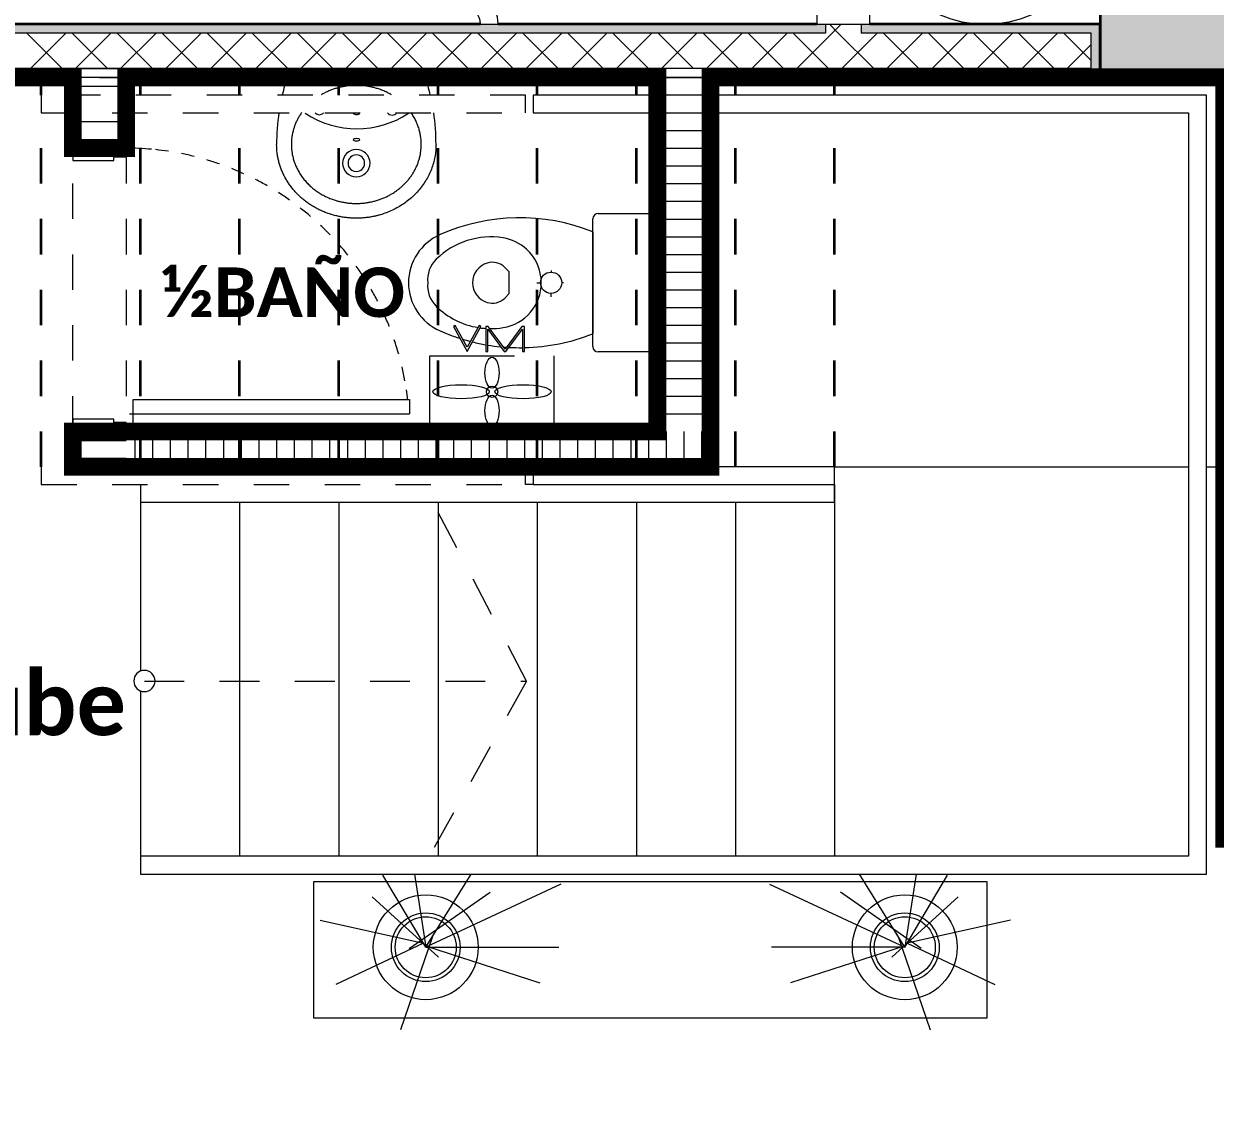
# Model space of a CAD drawing. Header units: metres. Extents: x -144 to 1000, y -717 to 29.
# Drawn here: x 746.312 to 749.676, y -563.339 to -560.263 of the extents above; entities that cross this region are included whole.
import ezdxf

# ---------------------------------------------------------------- set-up
doc = ezdxf.new("R2010")
doc.units = ezdxf.units.M
for name, pattern in [('Basculante', [0.11625, 0.075, -0.04125]), ('basculante modificado', [0.18, 0.1125, -0.0675]), ('Trazo', [0.45, 0.225, -0.225]), ('Trazo_2_', [0.47625, 0.238125, -0.238125])]:
    doc.linetypes.add(name, pattern=pattern)
doc.layers.get('0').update_dxf_attribs({"color": 1})
doc.layers.add('00-MEDICION', color=30, linetype='Continuous')
for name, color, linetype, lineweight in [('A-DETL', 1, 'Continuous', 9), ('A-DETL-GENF', 1, 'Continuous', 9), ('A-DETL-GENF-HDLN', 1, 'Trazo_2_', 9), ('A-DETL-THIN', 1, 'Continuous', 9), ('A-DOOR', 1, 'Continuous', 9), ('A-DOOR-FRAM', 1, 'Continuous', 9), ('A-DOOR-HDLN', 1, 'Trazo', 20), ('A-FLOR-OVHD', 7, 'Basculante', 9), ('A-WALL', 4, 'Continuous', 9), ('G-ANNO-TEXT', 2, 'Continuous', 9), ('I-FURN', 2, 'Continuous', 9), ('P-SANR-FIXT', 1, 'Continuous', 9), ('S-COLS', 7, 'Continuous', 9)]:
    doc.layers.add(name, color=color, linetype=linetype, lineweight=lineweight)
doc.layers.add('A-WALL-PATT', color=7, linetype='Continuous', lineweight=35, true_color=0x9c9c9c)
doc.styles.add('Calibri_B', font='calibrib.ttf', dxfattribs={"height": 0.165})
doc.styles.add('Calibri_B_1', font='calibrib.ttf', dxfattribs={"height": 0.135})

# ---------------------------------------------------------------- blocks, each defined once
blk = doc.blocks.new('F')
at = {"layer": 'A-WALL-PATT', "lineweight": 5, "true_color": 0x747474}
h = blk.add_hatch(color=8, dxfattribs=at)
h.paths.add_polyline_path([(751.9091, -503.8944), (751.9091, -503.7694), (751.2341, -503.7694), (751.2341, -503.7944), (751.8841, -503.7944), (751.8841, -503.8944)])
h.paths.add_polyline_path([(747.1089, -503.8444), (747.1339, -503.8444), (747.1339, -503.7944), (751.1341, -503.7944), (751.1341, -503.7694), (747.1089, -503.7694), (747.1089, -503.8044)])
at = {"layer": 'A-WALL-PATT', "true_color": 0x747474}
h = blk.add_hatch(color=8, dxfattribs=at)
h.paths.add_polyline_path([(751.0752, -503.9194), (751.9091, -503.9194), (751.9091, -503.8944), (750.8091, -503.8944), (750.8091, -503.9194)])
h.paths.add_polyline_path([(749.1591, -503.9194), (750.6591, -503.9194), (750.6591, -503.8944), (749.1591, -503.8944)])
h.paths.add_polyline_path([(747.1089, -503.9194), (747.3841, -503.9194), (747.3841, -503.8944), (747.1089, -503.8944)])
h.paths.add_polyline_path([(747.4841, -503.9194), (749.0091, -503.9194), (749.0091, -503.8944), (747.4841, -503.8944)])
at = {"layer": 'S-COLS', "true_color": 0x5b5b5b}
h = blk.add_hatch(color=251, dxfattribs=at)
h.paths.add_polyline_path([(737.9091, -511.6194), (738.4091, -511.6194), (738.4091, -510.7194), (737.9091, -510.7194), (737.9091, -511.4434)])
h.paths.add_polyline_path([(756.2089, -511.6194), (756.2089, -510.7194), (755.7089, -510.7194), (755.7089, -511.6194), (756.1555, -511.6194)])
h.paths.add_polyline_path([(746.1091, -511.6194), (746.1091, -510.7194), (745.6091, -510.7194), (745.6091, -511.6194)])
h.paths.add_polyline_path([(737.9701, -503.9194), (738.409, -503.9194), (738.409, -503.2194), (737.909, -503.2194), (737.909, -503.9194)])
h.paths.add_polyline_path([(751.9092, -503.9194), (752.4092, -503.9194), (752.409, -500.7694), (751.9092, -500.7694), (751.9092, -503.7694)])
h.paths.add_polyline_path([(755.8092, -503.9194), (756.2092, -503.9194), (756.2092, -503.2194), (755.8092, -503.2194), (755.8092, -503.737)])
h.paths.add_polyline_path([(741.8089, -503.9194), (743.8091, -503.9194), (743.8087, -503.4194), (742.1089, -503.4194), (742.1089, -501.2694), (743.8092, -501.2694), (743.8092, -500.7694), (741.8089, -500.7694), (741.8089, -503.7722)])
h.paths.add_polyline_path([(746.1091, -503.9194), (746.1091, -503.0194), (745.6091, -503.0194), (745.6091, -503.9194), (745.7591, -503.9194)])
h.paths.add_polyline_path([(745.6092, -501.6694), (746.1092, -501.6694), (746.1092, -500.7694), (745.6092, -500.7694), (745.6092, -500.8094)])
h.paths.add_polyline_path([(737.9089, -501.4694), (738.4089, -501.4694), (738.4089, -500.7684), (737.9089, -500.7684), (737.9089, -500.8434)])
h.paths.add_polyline_path([(756.2091, -501.4694), (756.2092, -501.4694), (756.2091, -500.7684), (755.8092, -500.7694), (755.8092, -501.4694), (756.0848, -501.4694)])
h.paths.add_polyline_path([(745.6841, -492.7694), (746.1091, -492.7694), (746.1091, -491.8694), (745.6091, -491.8694), (745.6091, -492.7694)])
h.paths.add_polyline_path([(756.2091, -492.7694), (756.2091, -491.8694), (755.7091, -491.8694), (755.7091, -492.7694), (756.1341, -492.7694)])
h.paths.add_polyline_path([(739.0091, -492.1694), (739.0091, -491.6694), (738.1091, -491.6694), (738.1091, -492.1694), (738.6028, -492.1694)])
at = {"layer": 'A-DETL', "color": 7, "linetype": 'basculante modificado'}
for p, q in [((746.1089, -503.9194), (751.9091, -503.9194)), ((750.2897, -505.6242), (750.0199, -505.1084)), ((749.2106, -505.6242), (750.2897, -505.6242)), ((750.2897, -505.6242), (750.0215, -506.1081))]:
    blk.add_line(p, q, dxfattribs=at)
at = {"layer": 'A-DETL', "color": 7}
for p, q in [((752.2591, -503.9194), (748.9197, -503.9194)), ((750.3087, -505.0194), (750.2867, -505.0194)), ((751.1593, -505.0194), (752.1591, -505.0194)), ((752.2091, -505.0194), (752.2591, -505.0194))]:
    blk.add_line(p, q, dxfattribs=at)
at = {"layer": 'A-DETL', "color": 7, "linetype": 'Basculante', "lineweight": 35}
for p, q in [((748.9197, -503.9694), (748.9197, -503.9194)), ((749.1997, -503.9694), (749.1997, -503.9194)), ((749.4797, -503.9694), (749.4797, -503.9194)), ((749.7597, -503.9694), (749.7597, -503.9194)), ((750.0397, -503.9694), (750.0397, -503.9194)), ((750.3197, -503.9694), (750.3197, -503.9194)), ((750.5997, -503.9694), (750.5997, -503.9194)), ((750.8797, -503.9694), (750.8797, -503.9194)), ((751.1593, -503.9694), (751.1593, -503.9194)), ((748.9197, -505.0193), (748.9197, -504.0194)), ((749.1997, -505.0193), (749.1997, -504.0194)), ((749.4797, -505.0193), (749.4797, -504.0194)), ((749.7597, -505.0193), (749.7597, -504.0194)), ((750.0397, -505.0193), (750.0397, -504.0194)), ((750.3197, -505.0193), (750.3197, -504.0194)), ((750.5997, -505.0193), (750.5997, -504.0194)), ((750.8797, -505.0193), (750.8797, -504.0194)), ((751.1593, -505.0193), (751.1593, -504.0194))]:
    blk.add_line(p, q, dxfattribs=at)
at = {"layer": 'A-DETL-GENF', "linetype": 'Basculante'}
for p, q in [((749.0091, -504.9193), (749.0091, -504.1193)), ((749.0091, -504.1193), (749.1591, -504.1193)), ((749.1591, -504.1193), (749.1591, -504.9193)), ((749.1591, -504.9193), (749.0091, -504.9193))]:
    blk.add_line(p, q, dxfattribs=at)
at = {"layer": 'A-DETL-GENF'}
for p, q in [((750.0886, -504.6201), (750.0836, -504.6228)), ((750.0836, -504.6228), (750.1221, -504.6935)), ((750.1221, -504.6815), (750.0886, -504.6201)), ((750.1556, -504.6201), (750.1221, -504.6815)), ((750.1221, -504.6935), (750.1606, -504.6228)), ((750.1606, -504.6228), (750.1556, -504.6201)), ((750.1745, -504.6228), (750.1745, -504.6935)), ((750.1816, -504.6228), (750.1745, -504.6228)), ((750.2291, -504.6871), (750.1816, -504.6228)), ((750.2765, -504.6228), (750.2291, -504.6871)), ((750.2836, -504.6228), (750.2765, -504.6228)), ((750.2836, -504.6935), (750.2836, -504.6228)), ((750.1802, -504.6935), (750.1802, -504.6306)), ((750.1802, -504.6306), (750.2266, -504.6935)), ((750.2315, -504.6935), (750.2779, -504.6306)), ((750.2779, -504.6306), (750.2779, -504.6935)), ((750.1745, -504.6935), (750.1802, -504.6935)), ((750.2266, -504.6935), (750.2315, -504.6935)), ((750.2779, -504.6935), (750.2836, -504.6935))]:
    blk.add_line(p, q, dxfattribs=at)
blk.add_circle((750.1923, -504.8072), 0.0159, dxfattribs=at)
for centre, major_axis, ratio in [((750.1923, -504.7535), (0, 0.0438), 0.454545), ((750.1049, -504.8072), (0.0795, 0), 0.25), ((750.2797, -504.8072), (-0.0795, 0), 0.25), ((750.1923, -504.8609), (0, 0.0438), 0.454545)]:
    blk.add_ellipse(centre, major_axis=major_axis, ratio=ratio, dxfattribs=at)
at = {"layer": 'A-DETL-GENF-HDLN'}
for p, q in [((750.0171, -504.706), (750.3671, -504.706)), ((750.0171, -504.9088), (750.0171, -504.706)), ((750.3671, -504.706), (750.3671, -504.9088)), ((750.3671, -504.9088), (750.0171, -504.9088))]:
    blk.add_line(p, q, dxfattribs=at)
at = {"layer": 'A-DETL-THIN'}
for p, q in [((751.1091, -503.1194), (751.1091, -503.7694)), ((751.2591, -503.7694), (751.2591, -503.1194)), ((750.1596, -503.7694), (750.2096, -503.7694)), ((751.1091, -503.7694), (751.2591, -503.7694)), ((752.2091, -503.9694), (750.3087, -503.9694)), ((750.3087, -503.9694), (750.3087, -504.0194)), ((752.2091, -506.169), (752.2091, -503.9694)), ((750.3087, -504.0194), (752.1591, -504.0194)), ((752.1591, -504.0194), (752.1591, -506.119)), ((751.1593, -505.0193), (750.3087, -505.0193)), ((750.3087, -505.0193), (750.3087, -505.0693)), ((751.1593, -505.0693), (751.1593, -505.0193)), ((749.1997, -505.0693), (749.1997, -505.1193)), ((750.3087, -505.0693), (750.2867, -505.0693)), ((750.3087, -505.0693), (751.1593, -505.0693)), ((751.1593, -505.1193), (751.1593, -505.0693)), ((751.1593, -505.0693), (751.1593, -506.119)), ((749.1997, -505.1193), (751.1593, -505.1193)), ((749.1997, -505.1193), (749.1997, -505.5963)), ((749.4797, -505.1193), (749.4797, -506.119)), ((749.7597, -505.1193), (749.7597, -506.119)), ((750.0397, -505.1193), (750.0397, -506.119)), ((750.3197, -505.1193), (750.3197, -506.119)), ((750.5997, -505.1193), (750.5997, -506.119)), ((750.8797, -505.1193), (750.8797, -506.119)), ((749.1997, -505.6516), (749.1997, -506.119)), ((752.1591, -506.119), (749.1997, -506.119)), ((749.1997, -506.169), (752.2091, -506.169))]:
    blk.add_line(p, q, dxfattribs=at)
blk.add_circle((751.586, -503.443), 0.3269, dxfattribs=at)
for centre, radius, start, end in [((750.1096, -503.7694), 0.1, 0, 90), ((750.1096, -503.7694), 0.05, 0, 90), ((749.2108, -505.624), 0.03, 0, 180), ((749.2108, -505.624), 0.03, 180, 0)]:
    blk.add_arc(centre, radius, start, end, dxfattribs=at)
at = {"layer": 'A-DOOR', "lineweight": 15}
for p, q in [((749.1791, -504.8293), (749.9591, -504.8293)), ((749.1791, -504.9043), (749.1791, -504.8293)), ((749.9591, -504.8293), (749.9591, -504.8693)), ((749.1691, -504.8693), (749.9591, -504.8693)), ((749.1691, -504.9043), (749.1791, -504.9043)), ((749.1691, -504.9193), (749.1691, -504.9043))]:
    blk.add_line(p, q, dxfattribs=at)
at = {"layer": 'A-DOOR'}
blk.add_line((749.1591, -504.9193), (749.0091, -504.9193), dxfattribs=at)
for start, end in [(84.8602, 90), (81.4009, 84.0571), (76.0919, 78.7462), (70.7809, 73.4371), (65.4605, 68.1223), (60.1233, 62.7944), (54.7622, 57.4462), (49.3702, 52.0705), (43.9406, 46.6605), (38.4672, 41.2097), (32.9441, 35.7122), (27.366, 30.1622), (21.7283, 24.5549), (15.8316, 18.8857), (10.2582, 13.1511), (10.2582, 13.1511), (6.4594, 8.45)]:
    blk.add_arc((749.1591, -504.9193), 0.8, start, end, dxfattribs=at)
at = {"layer": 'A-DOOR-FRAM', "lineweight": 15}
for p, q in [((749.0091, -504.1193), (749.0091, -504.1543)), ((749.1591, -504.1443), (749.1591, -504.1193)), ((749.0091, -504.1543), (749.1241, -504.1543)), ((749.1241, -504.1543), (749.1241, -504.1443)), ((749.1241, -504.1443), (749.1591, -504.1443)), ((749.0091, -504.8843), (749.0091, -504.9193)), ((749.1241, -504.8843), (749.0091, -504.8843)), ((749.1241, -504.8943), (749.1241, -504.8843)), ((749.1591, -504.8943), (749.1241, -504.8943)), ((749.1591, -504.9193), (749.1591, -504.8943))]:
    blk.add_line(p, q, dxfattribs=at)
at = {"layer": 'A-DOOR-HDLN'}
blk.add_line((749.0091, -504.1193), (749.1591, -504.1193), dxfattribs=at)
at = {"layer": 'A-FLOR-OVHD'}
for p, q in [((750.2867, -503.9694), (748.9197, -503.9694)), ((748.9197, -503.9694), (748.9197, -504.0194)), ((750.2867, -504.0194), (750.2867, -503.9694)), ((748.9197, -504.0194), (750.2867, -504.0194)), ((750.2867, -505.0193), (748.9197, -505.0193)), ((748.9197, -505.0193), (748.9197, -505.0693)), ((750.2867, -505.0693), (750.2867, -505.0193)), ((748.9197, -505.0693), (750.2867, -505.0693)), ((749.1997, -506.119), (749.1997, -506.169))]:
    blk.add_line(p, q, dxfattribs=at)
at = {"layer": 'A-WALL', "lineweight": 35}
for p, q in [((750.1596, -503.7694), (747.4193, -503.7694)), ((751.1091, -503.7694), (750.2096, -503.7694)), ((751.9091, -503.7694), (751.2591, -503.7694)), ((751.9091, -503.9194), (751.9091, -503.7694)), ((747.5091, -503.9194), (749.0091, -503.9194)), ((749.0091, -503.9194), (749.0091, -503.9694)), ((749.1591, -503.9194), (750.6591, -503.9194)), ((749.1591, -503.9694), (749.1591, -503.9194)), ((750.6591, -503.9194), (750.6591, -503.9694)), ((750.8091, -503.9194), (751.9091, -503.9194)), ((750.8091, -503.9694), (750.8091, -503.9194)), ((749.0091, -504.0194), (749.0091, -504.1193)), ((749.1591, -504.1193), (749.1591, -504.0194)), ((750.6591, -504.0194), (750.6591, -504.9193)), ((750.8091, -505.0193), (750.8091, -504.0194)), ((749.0091, -504.1193), (749.1591, -504.1193)), ((749.0091, -504.9193), (749.0091, -505.0193)), ((750.6591, -504.9193), (749.0091, -504.9193))]:
    blk.add_line(p, q, dxfattribs=at)
at = {"layer": 'A-WALL'}
for p, q in [((751.1341, -503.7694), (751.1341, -503.7944)), ((751.2341, -503.7694), (751.2341, -503.7944)), ((751.1341, -503.7944), (747.1339, -503.7944)), ((751.8841, -503.7944), (751.2341, -503.7944)), ((751.8841, -503.8944), (751.8841, -503.7944)), ((751.8841, -503.8944), (747.4841, -503.8944)), ((749.0091, -503.8944), (749.0091, -503.9194)), ((749.1591, -503.8944), (749.1591, -503.9194)), ((750.6591, -503.8944), (750.6591, -503.9194)), ((750.8091, -503.8944), (750.8091, -503.9194))]:
    blk.add_line(p, q, dxfattribs=at)
at = {"layer": 'A-WALL-PATT', "color": 1, "lineweight": 5, "true_color": 0xff0000}
for p, q in [((751.17, -503.7944), (751.145, -503.7694)), ((751.1527, -503.7944), (751.1777, -503.7694)), ((748.979, -503.8944), (748.879, -503.7944)), ((748.889, -503.8944), (748.989, -503.7944)), ((749.1063, -503.8944), (749.0063, -503.7944)), ((749.0162, -503.8944), (749.1162, -503.7944)), ((749.2335, -503.8944), (749.1335, -503.7944)), ((749.1435, -503.8944), (749.2435, -503.7944)), ((749.3608, -503.8944), (749.2608, -503.7944)), ((749.2708, -503.8944), (749.3708, -503.7944)), ((749.4881, -503.8944), (749.3881, -503.7944)), ((749.3981, -503.8944), (749.4981, -503.7944)), ((749.6154, -503.8944), (749.5154, -503.7944)), ((749.5253, -503.8944), (749.6253, -503.7944)), ((749.7427, -503.8944), (749.6427, -503.7944)), ((749.6526, -503.8944), (749.7526, -503.7944)), ((749.8699, -503.8944), (749.7699, -503.7944)), ((749.7799, -503.8944), (749.8799, -503.7944)), ((749.9972, -503.8944), (749.8972, -503.7944)), ((749.9072, -503.8944), (750.0072, -503.7944)), ((750.1245, -503.8944), (750.0245, -503.7944)), ((750.0345, -503.8944), (750.1345, -503.7944)), ((750.2518, -503.8944), (750.1518, -503.7944)), ((750.1617, -503.8944), (750.2617, -503.7944)), ((750.3791, -503.8944), (750.2791, -503.7944)), ((750.289, -503.8944), (750.389, -503.7944)), ((750.5063, -503.8944), (750.4063, -503.7944)), ((750.4163, -503.8944), (750.5163, -503.7944)), ((750.6336, -503.8944), (750.5336, -503.7944)), ((750.5436, -503.8944), (750.6436, -503.7944)), ((750.7609, -503.8944), (750.6609, -503.7944)), ((750.6709, -503.8944), (750.7709, -503.7944)), ((750.8882, -503.8944), (750.7882, -503.7944)), ((750.7981, -503.8944), (750.8981, -503.7944)), ((751.0155, -503.8944), (750.9155, -503.7944)), ((750.9254, -503.8944), (751.0254, -503.7944)), ((751.1427, -503.8944), (751.0427, -503.7944)), ((751.0527, -503.8944), (751.1527, -503.7944)), ((751.27, -503.8944), (751.17, -503.7944)), ((751.18, -503.8944), (751.28, -503.7944)), ((751.3973, -503.8944), (751.2973, -503.7944)), ((751.3073, -503.8944), (751.4073, -503.7944)), ((751.5246, -503.8944), (751.4246, -503.7944)), ((751.4345, -503.8944), (751.5345, -503.7944)), ((751.6519, -503.8944), (751.5519, -503.7944)), ((751.5618, -503.8944), (751.6618, -503.7944)), ((751.7791, -503.8944), (751.6791, -503.7944)), ((751.6891, -503.8944), (751.7891, -503.7944)), ((751.8841, -503.872), (751.8064, -503.7944)), ((751.8164, -503.8944), (751.8841, -503.8267))]:
    blk.add_line(p, q, dxfattribs=at)
at = {"layer": 'A-WALL-PATT', "color": 8, "lineweight": 5, "true_color": 0x727272}
for p, q in [((749.0091, -503.8945), (749.1591, -503.8945)), ((750.6591, -503.9195), (750.8091, -503.9195)), ((749.0091, -503.9445), (749.1591, -503.9445)), ((750.6591, -504.0195), (750.8091, -504.0195)), ((749.0091, -504.0445), (749.1591, -504.0445)), ((750.6591, -504.0695), (750.8091, -504.0695)), ((749.0091, -504.0945), (749.1591, -504.0945)), ((750.6591, -504.1195), (750.8091, -504.1195)), ((750.6591, -504.1695), (750.8091, -504.1695)), ((750.6591, -504.2195), (750.8091, -504.2195)), ((750.6591, -504.2695), (750.8091, -504.2695)), ((750.6591, -504.3195), (750.8091, -504.3195)), ((750.6591, -504.3695), (750.8091, -504.3695)), ((750.6591, -504.4195), (750.8091, -504.4195)), ((750.6591, -504.4695), (750.8091, -504.4695)), ((750.6591, -504.5195), (750.8091, -504.5195)), ((750.6591, -504.5695), (750.8091, -504.5695)), ((750.6591, -504.6195), (750.8091, -504.6195)), ((750.6591, -504.6695), (750.8091, -504.6695)), ((750.6591, -504.7195), (750.8091, -504.7195)), ((750.6591, -504.7695), (750.8091, -504.7695)), ((750.6591, -504.8195), (750.8091, -504.8195)), ((750.6591, -504.8695), (750.8091, -504.8695)), ((749.1837, -504.9193), (749.1837, -505.0193)), ((749.2337, -504.9193), (749.2337, -505.0193)), ((749.2837, -504.9193), (749.2837, -505.0193)), ((749.3337, -504.9193), (749.3337, -505.0193)), ((749.3837, -504.9193), (749.3837, -505.0193)), ((749.4337, -504.9193), (749.4337, -505.0193)), ((749.4837, -504.9193), (749.4837, -505.0193)), ((749.5337, -504.9193), (749.5337, -505.0193)), ((749.5837, -504.9193), (749.5837, -505.0193)), ((749.6337, -504.9193), (749.6337, -505.0193)), ((749.6837, -504.9193), (749.6837, -505.0193)), ((749.7337, -504.9193), (749.7337, -505.0193)), ((749.7837, -504.9193), (749.7837, -505.0193)), ((749.8337, -504.9193), (749.8337, -505.0193)), ((749.8837, -504.9193), (749.8837, -505.0193)), ((749.9337, -504.9193), (749.9337, -505.0193)), ((749.9837, -504.9193), (749.9837, -505.0193)), ((750.0337, -504.9193), (750.0337, -505.0193)), ((750.0837, -504.9193), (750.0837, -505.0193)), ((750.1337, -504.9193), (750.1337, -505.0193)), ((750.1837, -504.9193), (750.1837, -505.0193)), ((750.2337, -504.9193), (750.2337, -505.0193)), ((750.2837, -504.9193), (750.2837, -505.0193)), ((750.3337, -504.9193), (750.3337, -505.0193)), ((750.3837, -504.9193), (750.3837, -505.0193)), ((750.4337, -504.9193), (750.4337, -505.0193)), ((750.4837, -504.9193), (750.4837, -505.0193)), ((750.5337, -504.9193), (750.5337, -505.0193)), ((750.5837, -504.9193), (750.5837, -505.0193)), ((750.6337, -504.9193), (750.6337, -505.0193)), ((750.6837, -504.9193), (750.6837, -505.0193)), ((750.7337, -504.9193), (750.7337, -505.0193)), ((750.7837, -504.9193), (750.7837, -505.0193)), ((749.0091, -504.9445), (749.1591, -504.9445)), ((749.0091, -504.9945), (749.1591, -504.9945))]:
    blk.add_line(p, q, dxfattribs=at)
at = {"layer": 'I-FURN'}
for p, q in [((750.0051, -506.3759), (749.8843, -506.1725)), ((749.9733, -506.169), (750.0051, -506.3759)), ((750.0051, -506.3759), (750.1331, -506.169)), ((751.3577, -506.3759), (751.2297, -506.169)), ((751.3895, -506.169), (751.3577, -506.3759)), ((751.3577, -506.3759), (751.4784, -506.1725)), ((749.6891, -506.1904), (751.5891, -506.1904)), ((749.6891, -506.5762), (749.6891, -506.1904)), ((750.3868, -506.1973), (750.0051, -506.3759)), ((750.976, -506.1973), (751.3577, -506.3759)), ((751.5891, -506.1904), (751.5891, -506.5762)), ((750.0412, -506.4036), (749.854, -506.2331)), ((749.9587, -506.3789), (750.1866, -506.2207)), ((751.4041, -506.3789), (751.1761, -506.2207)), ((751.3215, -506.4036), (751.5087, -506.2331)), ((749.7067, -506.2991), (749.9984, -506.3646)), ((751.656, -506.2991), (751.3643, -506.3646)), ((749.9984, -506.3646), (749.7508, -506.4807)), ((750.024, -506.3452), (749.9339, -506.6086)), ((750.0071, -506.3726), (750.3276, -506.4766)), ((751.3556, -506.3726), (751.0352, -506.4766)), ((751.3387, -506.3452), (751.4289, -506.6086)), ((751.3643, -506.3646), (751.612, -506.4807)), ((750.0051, -506.3759), (750.3812, -506.3759)), ((751.3577, -506.3759), (750.9815, -506.3759)), ((751.5891, -506.5762), (749.6891, -506.5762))]:
    blk.add_line(p, q, dxfattribs=at)
for centre, radius in [((750.0051, -506.3759), 0.148), ((751.3577, -506.3759), 0.148), ((750.0051, -506.3759), 0.0971), ((750.0051, -506.3759), 0.0861), ((751.3577, -506.3759), 0.0971), ((751.3577, -506.3759), 0.0861)]:
    blk.add_circle(centre, radius, dxfattribs=at)
at = {"layer": 'P-SANR-FIXT'}
for p, q in [((750.4768, -504.4994), (750.4768, -504.319)), ((750.4918, -504.304), (750.6441, -504.304)), ((750.4768, -504.3554), (750.4768, -504.6434)), ((750.2408, -504.4687), (750.2285, -504.4563)), ((750.2408, -504.5302), (750.2408, -504.4687)), ((750.3591, -504.4644), (750.3591, -504.4694)), ((750.3191, -504.4994), (750.3291, -504.4994)), ((750.3941, -504.4994), (750.3891, -504.4994)), ((750.4768, -504.6799), (750.4768, -504.4994)), ((750.2285, -504.5425), (750.2408, -504.5302)), ((750.3591, -504.5394), (750.3591, -504.5294)), ((750.6441, -504.6949), (750.4918, -504.6949))]:
    blk.add_line(p, q, dxfattribs=at)
blk.add_circle((750.3591, -504.4994), 0.03, dxfattribs=at)
for centre, radius, start, end in [((750.1982, -504.109), 0.6142, 162.0171, 166.8467), ((749.4199, -504.109), 0.6142, 13.1533, 17.9829), ((750.1982, -504.109), 0.6142, 171.5969, 179.9829), ((749.8106, -503.7978), 0.2666, 236.8135, 303.2284), ((749.7047, -504.0078), 0.017, 225, 315), ((749.9103, -504.0088), 0.017, 219.4874, 320.5126), ((749.4199, -504.109), 0.6142, 0.0171, 8.4031), ((749.8098, -504.0074), 0.0168, 235.647, 270), ((749.8098, -504.0074), 0.0168, 270, 304.353), ((749.8091, -504.1617), 0.0386, 0, 180), ((749.8091, -504.1617), 0.0235, 0, 180), ((749.8091, -504.1617), 0.0386, 180, 0), ((749.8091, -504.1617), 0.0235, 180, 0), ((750.2709, -504.8745), 0.5584, 68.3591, 113.7969), ((750.4918, -504.319), 0.015, 90, 180), ((750.6441, -504.319), 0.015, 0, 90), ((750.1061, -504.5008), 0.15, 113.7969, 179.4689), ((750.1887, -504.5899), 0.2199, 80.9061, 134.3974), ((750.2032, -504.4994), 0.1282, 47.5547, 80.9061), ((750.2032, -504.4994), 0.1282, 359.9985, 47.5547), ((750.0919, -504.4911), 0.0816, 134.3974, 185.8355), ((750.1955, -504.4994), 0.0581, 107.1829, 252.8135), ((750.1931, -504.4917), 0.05, 45, 107.1829), ((750.1061, -504.498), 0.15, 180.5311, 246.2031), ((750.0919, -504.5077), 0.0816, 174.1645, 225.6026), ((750.2032, -504.4994), 0.1282, 279.0939, 0.0015), ((750.1931, -504.5072), 0.05, 252.8135, 315), ((750.1887, -504.4089), 0.2199, 225.6026, 260.6411), ((750.1887, -504.4089), 0.2199, 269.0956, 279.0939), ((750.2709, -504.1244), 0.5584, 246.2031, 252.2283), ((750.2709, -504.1244), 0.5584, 253.1026, 255.5099), ((750.1887, -504.4089), 0.2199, 262.2069, 266.3095), ((750.2709, -504.1244), 0.5584, 271.3065, 291.6409), ((750.2709, -504.1244), 0.5584, 256.1285, 260.0317), ((750.2709, -504.1244), 0.5584, 260.628, 264.3782), ((750.2709, -504.1244), 0.5584, 265.1795, 266.2119), ((750.2709, -504.1244), 0.5584, 266.9314, 270.7195), ((750.4918, -504.6799), 0.015, 180, 270), ((750.6441, -504.6799), 0.015, 270, 0)]:
    blk.add_arc(centre, radius, start, end, dxfattribs=at)
for major_axis in [(-0.00908, 0), (0.00908, 0)]:
    blk.add_ellipse((749.8096, -504.0955), major_axis=major_axis, ratio=0.332108, start_param=3.141593, end_param=6.283185, dxfattribs=at)
for points, knots in [([(749.9087, -503.9689), (749.9056, -503.9671), (749.8984, -503.9632), (749.8868, -503.9577), (749.875, -503.9531), (749.8637, -503.9496), (749.853, -503.9469), (749.8421, -503.9448), (749.8312, -503.9432), (749.8202, -503.9423), (749.8091, -503.942), (749.7979, -503.9423), (749.7869, -503.9432), (749.7761, -503.9448), (749.7652, -503.9469), (749.7544, -503.9496), (749.744, -503.9529), (749.7338, -503.9567), (749.7238, -503.9611), (749.7157, -503.9653), (749.711, -503.968), (749.7094, -503.9689)], [-0.6829127, -0.6829127, -0.6829127, -0.6829127, -0.6634615, -0.6394231, -0.6153846, -0.5961538, -0.5769231, -0.5576923, -0.5384615, -0.5192308, -0.5, -0.4807692, -0.4615385, -0.4423077, -0.4230769, -0.4038462, -0.3846154, -0.3653846, -0.3461538, -0.3269231, -0.3170873, -0.3170873, -0.3170873, -0.3170873]), ([(749.6548, -504.0188), (749.6539, -504.02), (749.6511, -504.0242), (749.6466, -504.0313), (749.6418, -504.0403), (749.6375, -504.0497), (749.6339, -504.0592), (749.6309, -504.0689), (749.6286, -504.0786), (749.6264, -504.0918), (749.6257, -504.102), (749.6257, -504.1088)], [-0.1817415, -0.1817415, -0.1817415, -0.1817415, -0.1730769, -0.1538462, -0.1346154, -0.1153846, -0.0961538, -0.0769231, -0.0576923, -0.0384615, 0, 0, 0, 0]), ([(749.9924, -504.1088), (749.9924, -504.1003), (749.9913, -504.0876), (749.9879, -504.0713), (749.9843, -504.0592), (749.9796, -504.0473), (749.974, -504.0357), (749.9685, -504.0263), (749.9647, -504.0207), (749.9633, -504.0188)], [-1, -1, -1, -1, -0.9519231, -0.9278846, -0.9038462, -0.8798077, -0.8557692, -0.8317308, -0.8182585, -0.8182585, -0.8182585, -0.8182585]), ([(750.0341, -504.1088), (750.034, -504.1149), (750.0335, -504.1269), (750.031, -504.1445), (750.027, -504.1618), (750.0212, -504.1789), (750.014, -504.1955), (750.0054, -504.2111), (749.9952, -504.2263), (749.9839, -504.2404), (749.9714, -504.2535), (749.9576, -504.2656), (749.943, -504.2765), (749.9274, -504.2863), (749.911, -504.2948), (749.8941, -504.302), (749.8793, -504.3069), (749.8673, -504.3101), (749.8573, -504.3124), (749.8462, -504.3144), (749.8338, -504.316), (749.8214, -504.3169), (749.8091, -504.3172), (749.7967, -504.3169), (749.7843, -504.316), (749.7719, -504.3144), (749.7598, -504.3122), (749.7478, -504.3094), (749.7358, -504.3059), (749.7241, -504.3019), (749.7128, -504.2972), (749.7017, -504.292), (749.6908, -504.2862), (749.6803, -504.2798), (749.6702, -504.2729), (749.6606, -504.2655), (749.6513, -504.2576), (749.6425, -504.2491), (749.6343, -504.2403), (749.6266, -504.231), (749.6195, -504.2212), (749.6129, -504.2111), (749.607, -504.2007), (749.6017, -504.1899), (749.597, -504.1788), (749.593, -504.1675), (749.5898, -504.1561), (749.5873, -504.1445), (749.5849, -504.1289), (749.5841, -504.1169), (749.5841, -504.1088)], [-1, -1, -1, -1, -0.973214, -0.946429, -0.919643, -0.892857, -0.866071, -0.839286, -0.8125, -0.785714, -0.758929, -0.732143, -0.705357, -0.678571, -0.651786, -0.625, -0.598214, -0.584821, -0.571429, -0.553571, -0.535714, -0.517857, -0.5, -0.482143, -0.464286, -0.446429, -0.428571, -0.410714, -0.392857, -0.375, -0.357143, -0.339286, -0.321429, -0.303571, -0.285714, -0.267857, -0.25, -0.232143, -0.214286, -0.196429, -0.178571, -0.160714, -0.142857, -0.125, -0.107143, -0.089286, -0.071429, -0.053571, -0.035714, 0, 0, 0, 0]), ([(749.6257, -504.1088), (749.6258, -504.1174), (749.6268, -504.13), (749.6302, -504.1463), (749.6338, -504.1584), (749.6385, -504.1703), (749.6441, -504.1819), (749.6506, -504.1929), (749.658, -504.2036), (749.6664, -504.2137), (749.6754, -504.2231), (749.6853, -504.232), (749.6959, -504.2402), (749.7071, -504.2475), (749.7189, -504.2541), (749.7313, -504.2599), (749.7431, -504.2645), (749.7544, -504.268), (749.7652, -504.2707), (749.7761, -504.2728), (749.7869, -504.2744), (749.7979, -504.2753), (749.8091, -504.2756), (749.8202, -504.2753), (749.8312, -504.2744), (749.8421, -504.2728), (749.853, -504.2707), (749.8637, -504.268), (749.8741, -504.2647), (749.8843, -504.2609), (749.8943, -504.2565), (749.904, -504.2515), (749.9133, -504.2461), (749.9221, -504.2401), (749.9307, -504.2336), (749.9388, -504.2267), (749.9464, -504.2194), (749.9534, -504.2117), (749.96, -504.2035), (749.9661, -504.195), (749.9715, -504.1863), (749.9763, -504.1773), (749.9806, -504.1679), (749.9842, -504.1584), (749.9872, -504.1487), (749.9895, -504.139), (749.9917, -504.1258), (749.9924, -504.1156), (749.9924, -504.1088)], [-1, -1, -1, -1, -0.951923, -0.927885, -0.903846, -0.879808, -0.855769, -0.831731, -0.807692, -0.783654, -0.759615, -0.735577, -0.711538, -0.6875, -0.663462, -0.639423, -0.615385, -0.596154, -0.576923, -0.557692, -0.538462, -0.519231, -0.5, -0.480769, -0.461538, -0.442308, -0.423077, -0.403846, -0.384615, -0.365385, -0.346154, -0.326923, -0.307692, -0.288462, -0.269231, -0.25, -0.230769, -0.211538, -0.192308, -0.173077, -0.153846, -0.134615, -0.115385, -0.096154, -0.076923, -0.057692, -0.038462, 0, 0, 0, 0])]:
    blk.add_open_spline(points, degree=3, knots=knots, dxfattribs=at)
at = {"layer": 'S-COLS', "lineweight": 35}
for p, q in [((751.9092, -500.7694), (751.9092, -503.9194)), ((751.9092, -503.9194), (752.4092, -503.9194))]:
    blk.add_line(p, q, dxfattribs=at)
at = {"layer": 'G-ANNO-TEXT'}
for s, height, style, p in [('½BAÑO', 0.14, 'Calibri_B', (749.2573, -504.5962)), ('Sube', 0.18, 'Calibri_B_1', (748.59, -505.7771))]:
    blk.add_text(s, height=height, dxfattribs=dict(at, style=style)).set_placement(p)

msp = doc.modelspace()

# ---------------------------------------------------------------- linework, layer by layer
at = {"layer": '00-MEDICION'}
msp.add_lwpolyline([(751.5504, -562.5639, 0.05, 0.05, 0), (749.7007, -562.5639, 0.05, 0.05, 0), (749.7007, -560.414, 0.05, 0.05, 0), (748.2507, -560.414, 0.05, 0.05, 0), (748.2507, -561.5139, 0.05, 0.05, 0), (746.4507, -561.5139, 0.05, 0.05, 0), (746.4507, -561.4139, 0.05, 0.05, 0), (748.1007, -561.4139, 0.05, 0.05, 0), (748.1007, -560.4141, 0.05, 0.05, 0), (746.6007, -560.4141, 0.05, 0.05, 0), (746.6007, -560.6139, 0.05, 0.05, 0), (746.4507, -560.6139, 0.05, 0.05, 0), (746.4507, -560.414, 0.05, 0.05, 0), (744.9508, -560.414, 0.05, 0.05, 0)], format="xyseb", dxfattribs=at)

# ---------------------------------------------------------------- block references
at = {"color": 3}
msp.add_blockref('F', (-2.5583, -56.4946), dxfattribs=at)

doc.saveas('drawing.dxf')
